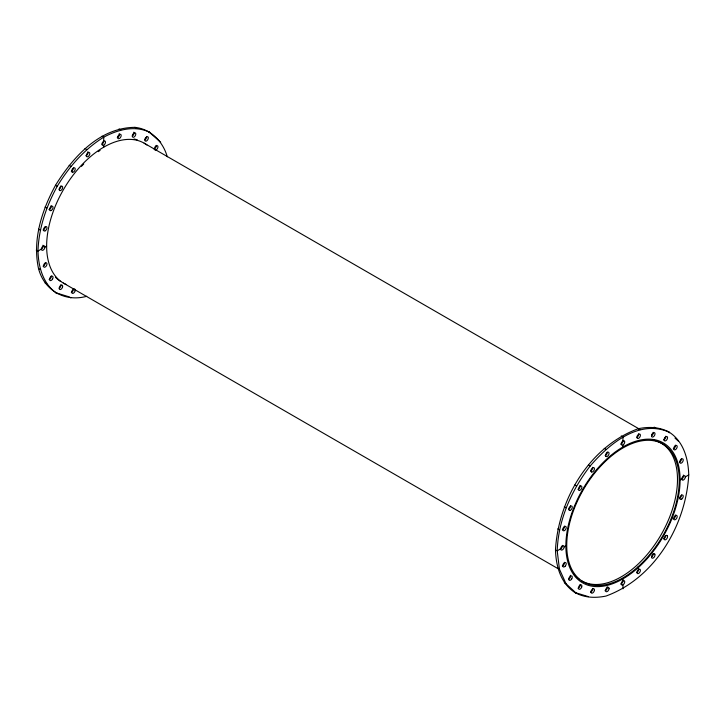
<?xml version="1.0" encoding="UTF-8"?>
<svg xmlns="http://www.w3.org/2000/svg" width="725" height="725" viewBox="0 0 725 725"><rect width="100%" height="100%" fill="white"/><g stroke="black" fill="none" stroke-linecap="round" stroke-linejoin="round"><path stroke-width="1.09" d="M86.728 296.298C64.842 302.352 44.189 290.435 38.488 268.449C32.326 239.694 41.823 210.413 55.517 185.265C72.908 157.234 99.343 127.609 134.904 127.355C151.027 129.005 163.007 141.719 167.276 156.781M150.256 132.557C135.077 124.954 117.93 129.539 103.748 137.17C84.263 149.259 69.065 166.795 57.248 186.262C46.3 206.235 38.706 228.157 37.981 251.086C38.461 267.181 43.065 284.318 57.248 293.661M555.477 549.858C558.368 499.425 589.416 446.5 638.272 428.702C648.929 426.536 659.832 426.898 669.483 432.336C683.666 441.679 688.27 458.816 688.75 474.911C685.859 525.353 654.82 578.278 605.955 596.068C595.307 598.243 584.395 597.88 574.744 592.443C560.561 583.09 555.966 565.962 555.477 549.858L557.208 550.855L559.455 569.225L566.026 583.743L576.475 593.44M669.483 432.336C638.952 418.552 608.828 444.28 590.096 466.103C571.382 490.481 558.241 519.825 557.208 550.855L561.123 548.535A2.447 1.414 -60 0 0 562.346 545.381M621.252 435.942L622.983 436.939L622.92 441.489A2.447 1.414 -60 0 1 620.799 444.126M636.931 437.266L636.985 436.722A2.447 1.414 -60 0 1 639.106 434.085A2.447 1.414 -60 0 1 640.329 435.825L640.157 436.405A2.447 1.414 -60 0 1 638.208 438.462A2.447 1.414 -60 0 1 636.931 437.266A2.447 1.414 -60 0 0 638.426 435.408L638.598 434.819A2.447 1.414 -60 0 0 638.598 433.786M36.25 250.089L37.981 251.086L41.887 248.757A2.447 1.414 -60 0 0 42.938 245.222M45.24 263.003L44.787 263.329A2.447 1.414 -60 0 0 43.563 266.483A2.447 1.414 -60 0 0 45.684 266.673L46.101 266.229A2.447 1.414 -60 0 0 46.907 263.519A2.447 1.414 -60 0 0 45.24 263.003A2.447 1.414 -60 0 1 44.37 265.232L43.953 265.667A2.447 1.414 -60 0 1 43.056 266.184M679.76 461.997L680.213 461.671A2.447 1.414 -60 0 0 681.437 458.517M40.999 249.273A2.447 1.414 -60 0 0 41.443 249.083A2.447 1.414 -60 0 0 43.174 250.089L43.618 249.753A2.447 1.414 -60 0 0 44.905 247.089L46.636 246.083M560.226 549.052A2.447 1.414 -60 0 0 560.67 548.861A2.447 1.414 -60 0 0 562.401 549.858L562.854 549.532A2.447 1.414 -60 0 0 564.132 546.858L565.862 545.862M680.095 479.914L681.826 478.917A2.447 1.414 -60 0 1 683.113 476.243L683.557 475.917A2.447 1.414 -60 0 1 685.288 476.914L688.75 474.911M43.056 229.979L43.509 229.789A2.447 1.414 -60 0 0 45.24 226.789M562.292 529.757L562.736 529.567A2.447 1.414 -60 0 0 564.412 526.087M683.322 475.047A2.447 1.414 -60 0 1 681.826 478.917L681.382 479.107A2.447 1.414 -60 0 1 680.965 479.143M48.901 209.634L49.11 209.616A2.447 1.414 -60 0 0 50.931 207.848A2.447 1.414 -60 0 0 51.058 205.565M55.517 292.664L68.087 296.543M574.744 592.443L588.365 596.639M134.904 127.355L136.635 128.361M160.705 142.254L148.525 131.56M654.131 427.134L655.862 428.131M144.139 143.16L639.097 428.919M119.045 128.932L120.776 129.929M638.272 428.702L640.003 429.708M102.017 136.173L103.748 137.17L103.693 141.719A2.447 1.414 -60 0 1 102.017 144.166L102.08 144.647A2.447 1.414 -60 0 0 103.748 145.163A2.447 1.414 -60 0 0 105.424 142.716L105.478 142.163A2.447 1.414 -60 0 0 103.748 141.167A2.447 1.414 -60 0 0 102.017 144.166M84.997 148.58L86.728 149.586M604.224 448.358L605.955 449.355M69.138 165.327L70.869 166.324M588.365 465.106L590.096 466.103M55.517 185.265L57.248 186.262M574.744 485.034L576.475 486.04M45.059 207.024L46.79 208.021M564.295 506.802L566.026 507.799M38.488 229.136L40.219 230.133M557.724 528.906L559.455 529.912M38.488 268.449L40.219 269.446M557.724 568.219L559.455 569.225M63.365 283.067L558.322 568.826M45.059 282.968L46.79 283.964M69.138 296.869L70.869 297.866M564.295 582.746L566.026 583.743M667.752 431.339L669.365 432.825M674.993 438.045L678.21 441.036M638.517 568.726L638.598 568.917A2.447 1.414 -60 0 1 636.931 572.397L636.985 572.886A2.447 1.414 -60 0 0 639.106 573.076A2.447 1.414 -60 0 0 640.329 569.913L640.157 569.533A2.447 1.414 -60 0 0 638.208 569.732A2.447 1.414 -60 0 0 636.931 572.397M607.269 452.137L607.305 452.373A2.447 1.414 -60 0 1 605.121 455.563M622.92 580.353L622.983 580.834A2.447 1.414 -60 0 1 620.799 584.024M622.92 440.456A2.447 1.414 -60 0 1 622.983 440.936A2.447 1.414 -60 0 1 624.714 441.942L624.651 442.495A2.447 1.414 -60 0 1 622.983 444.942L622.983 446.935M622.983 578.84L622.983 580.834A2.447 1.414 -60 0 0 621.307 583.281L621.252 583.833A2.447 1.414 -60 0 0 622.983 584.83L622.983 588.827M103.748 145.163L103.748 147.157M81.472 166.342A79.542 45.92 -60 0 1 83.756 163.959M98.247 151.661A79.542 45.92 -60 0 1 100.086 150.419M66.338 284.544A80.774 46.636 -60 0 1 63.365 189.796A80.774 46.636 -60 0 1 146.903 144.991M652.763 439.903A79.542 45.92 -60 0 1 664.626 528.19A79.542 45.92 -60 0 1 581.477 580.77M579.647 579.61A79.542 45.92 -60 0 1 573.928 574.309M665.758 436.214A2.447 1.414 -60 0 1 665.305 438.407L664.952 438.924A2.447 1.414 -60 0 1 663.638 439.885M681.482 494.957A2.447 1.414 -60 0 1 679.533 498.32M675.347 514.967A2.447 1.414 -60 0 1 674.866 517.396A2.447 1.414 -60 0 1 672.963 518.81M570.285 575.287A2.447 1.414 -60 0 1 570.013 577.861L569.651 578.378A2.447 1.414 -60 0 1 568.79 579.148M653.207 432.345A2.447 1.414 -60 0 1 653.035 433.958L652.763 434.529A2.447 1.414 -60 0 1 651.539 435.825M675.383 445.141A2.447 1.414 -60 0 1 674.576 447.86L674.159 448.295A2.447 1.414 -60 0 1 673.262 448.811M665.813 535.594A2.447 1.414 -60 0 1 663.656 538.802M653.216 553.51A2.447 1.414 -60 0 1 651.521 556.981M607.151 586.77A2.447 1.414 -60 0 1 607.296 587.712L607.188 588.283A2.447 1.414 -60 0 1 604.958 590.73M592.624 588.437A2.447 1.414 -60 0 1 592.642 589.461L592.479 590.041A2.447 1.414 -60 0 1 590.549 592.135M580.063 584.504A2.447 1.414 -60 0 1 579.964 586.09L579.701 586.67A2.447 1.414 -60 0 1 578.061 588.238M564.412 562.292A2.447 1.414 -60 0 1 563.606 565.002L563.189 565.446A2.447 1.414 -60 0 1 562.292 565.962M570.457 505.724A2.447 1.414 -60 0 1 568.79 509.204M579.918 485.297A2.447 1.414 -60 0 1 579.792 487.581A2.447 1.414 -60 0 1 577.97 489.348M592.633 467.317A2.447 1.414 -60 0 1 590.513 470.987M564.132 546.858A2.447 1.414 -60 0 0 562.854 545.671L562.401 545.862A2.447 1.414 -60 0 0 560.67 548.861M685.288 476.914A2.447 1.414 -60 0 1 683.557 479.914L683.113 480.104A2.447 1.414 -60 0 1 681.826 478.917M622.983 580.834A2.447 1.414 -60 0 1 624.651 581.35L624.714 581.84A2.447 1.414 -60 0 1 622.983 584.83M622.983 440.936A2.447 1.414 -60 0 0 621.252 443.936L621.307 444.425A2.447 1.414 -60 0 0 622.983 444.942M146.523 136.436A2.447 1.414 -60 0 1 146.078 138.629L145.716 139.155A2.447 1.414 -60 0 1 144.855 139.916M51.23 275.89A2.447 1.414 -60 0 1 50.786 278.083L50.424 278.608A2.447 1.414 -60 0 1 49.11 279.56M60.692 281.499A80.774 46.636 -60 0 1 55.49 277.222M134.016 139.01A80.774 46.636 -60 0 1 137.333 139.889M119.199 133.636A2.447 1.414 -60 0 1 119.371 135.049L119.199 135.629A2.447 1.414 -60 0 1 117.251 137.687M133.808 132.186A2.447 1.414 -60 0 1 133.808 134.179L133.536 134.759A2.447 1.414 -60 0 1 132.303 136.046M156.156 145.372A2.447 1.414 -60 0 1 155.349 148.081L154.933 148.525A2.447 1.414 -60 0 1 154.035 149.042M73.461 289.139A2.447 1.414 -60 0 1 73.406 289.692L73.243 290.272A2.447 1.414 -60 0 1 71.313 292.356M60.828 284.735A2.447 1.414 -60 0 1 60.728 286.321L60.474 286.892A2.447 1.414 -60 0 1 59.278 288.242M60.855 185.899A2.447 1.414 -60 0 1 59.187 189.379M73.461 168.019A2.447 1.414 -60 0 1 71.286 171.209M87.843 151.733A2.447 1.414 -60 0 1 88.015 152.114L88.069 152.603A2.447 1.414 -60 0 1 85.894 155.784M44.905 247.089A2.447 1.414 -60 0 0 43.618 245.893L43.174 246.083A2.447 1.414 -60 0 0 41.443 249.083M117.758 136.943L117.695 137.496A2.447 1.414 -60 0 0 118.982 138.683A2.447 1.414 -60 0 0 120.93 136.626L121.102 136.046A2.447 1.414 -60 0 0 119.879 134.306A2.447 1.414 -60 0 0 117.758 136.943M609.027 588.709L608.918 589.28A2.447 1.414 -60 0 1 606.689 591.727A2.447 1.414 -60 0 1 605.683 589.733L605.901 589.144A2.447 1.414 -60 0 1 607.912 587.277A2.447 1.414 -60 0 1 609.027 588.709M75.137 290.689L74.974 291.269A2.447 1.414 -60 0 1 72.627 293.407A2.447 1.414 -60 0 1 71.947 291.087L72.219 290.507A2.447 1.414 -60 0 1 74.294 288.94A2.447 1.414 -60 0 1 75.137 290.689M594.373 590.458L594.21 591.047A2.447 1.414 -60 0 1 591.854 593.186A2.447 1.414 -60 0 1 591.174 590.857L591.446 590.286A2.447 1.414 -60 0 1 593.53 588.718A2.447 1.414 -60 0 1 594.373 590.458M132.539 134.913L132.367 135.493A2.447 1.414 -60 0 0 133.173 137.279A2.447 1.414 -60 0 0 135.258 135.756L135.539 135.185A2.447 1.414 -60 0 0 134.904 132.82A2.447 1.414 -60 0 0 132.539 134.913M651.766 434.692L651.594 435.272A2.447 1.414 -60 0 0 652.4 437.057A2.447 1.414 -60 0 0 654.494 435.526L654.766 434.955A2.447 1.414 -60 0 0 654.131 432.589A2.447 1.414 -60 0 0 651.766 434.692M62.459 287.317L62.205 287.897A2.447 1.414 -60 0 1 59.758 289.456A2.447 1.414 -60 0 1 59.631 286.71L59.967 286.176A2.447 1.414 -60 0 1 62.069 285.152A2.447 1.414 -60 0 1 62.459 287.317M581.686 587.087L581.432 587.667A2.447 1.414 -60 0 1 578.994 589.235A2.447 1.414 -60 0 1 578.858 586.489L579.202 585.954A2.447 1.414 -60 0 1 581.305 584.921A2.447 1.414 -60 0 1 581.686 587.087M145.363 138.212L145.082 138.783A2.447 1.414 -60 0 0 145.363 141.04A2.447 1.414 -60 0 0 147.447 140.152L147.809 139.626A2.447 1.414 -60 0 0 147.809 136.798A2.447 1.414 -60 0 0 145.363 138.212M664.589 437.991L664.317 438.562A2.447 1.414 -60 0 0 664.589 440.818A2.447 1.414 -60 0 0 666.683 439.93L667.036 439.404A2.447 1.414 -60 0 0 667.036 436.577A2.447 1.414 -60 0 0 664.589 437.991M52.517 279.08L52.155 279.605A2.447 1.414 -60 0 1 49.789 280.24A2.447 1.414 -60 0 1 50.424 277.14L50.841 276.705A2.447 1.414 -60 0 1 52.789 276.506A2.447 1.414 -60 0 1 52.517 279.08M155.349 146.622L154.987 147.139A2.447 1.414 -60 0 0 154.715 149.712A2.447 1.414 -60 0 0 156.663 149.522L157.08 149.078A2.447 1.414 -60 0 0 157.706 145.988A2.447 1.414 -60 0 0 155.349 146.622M571.744 578.858L571.382 579.384A2.447 1.414 -60 0 1 569.016 580.018A2.447 1.414 -60 0 1 569.651 576.919L570.067 576.475A2.447 1.414 -60 0 1 572.016 576.284A2.447 1.414 -60 0 1 571.744 578.858M674.576 446.392L674.214 446.917A2.447 1.414 -60 0 0 673.942 449.491A2.447 1.414 -60 0 0 675.89 449.301L676.307 448.857A2.447 1.414 -60 0 0 676.942 445.757A2.447 1.414 -60 0 0 674.576 446.392M565.337 566.007L564.92 566.442A2.447 1.414 -60 0 1 562.799 566.252A2.447 1.414 -60 0 1 564.023 563.098L564.467 562.772A2.447 1.414 -60 0 1 566.143 563.289A2.447 1.414 -60 0 1 565.337 566.007M681.047 459.333L680.63 459.768A2.447 1.414 -60 0 0 679.823 462.487A2.447 1.414 -60 0 0 681.491 463.003L681.944 462.677A2.447 1.414 -60 0 0 683.168 459.523A2.447 1.414 -60 0 0 681.047 459.333M45.24 230.786L44.787 230.976A2.447 1.414 -60 0 1 43.563 229.236A2.447 1.414 -60 0 1 45.684 226.599L46.101 226.562A2.447 1.414 -60 0 1 46.907 228.339A2.447 1.414 -60 0 1 45.24 230.786M564.467 530.564L564.023 530.754A2.447 1.414 -60 0 1 562.799 529.014A2.447 1.414 -60 0 1 564.92 526.377L565.337 526.332A2.447 1.414 -60 0 1 566.143 528.117A2.447 1.414 -60 0 1 564.467 530.564M676.189 515.339L675.763 515.43A2.447 1.414 -60 0 0 673.878 517.614A2.447 1.414 -60 0 0 674.313 519.743L674.694 519.807A2.447 1.414 -60 0 0 677.005 517.532A2.447 1.414 -60 0 0 676.189 515.339M50.841 210.613L50.424 210.658A2.447 1.414 -60 0 1 49.789 208.292A2.447 1.414 -60 0 1 52.155 206.199L52.517 206.308A2.447 1.414 -60 0 1 52.789 208.555A2.447 1.414 -60 0 1 50.841 210.613M570.067 510.391L569.651 510.427A2.447 1.414 -60 0 1 569.016 508.071A2.447 1.414 -60 0 1 571.382 505.968L571.744 506.077A2.447 1.414 -60 0 1 572.016 508.334A2.447 1.414 -60 0 1 570.067 510.391M667.027 535.494L666.665 535.385A2.447 1.414 -60 0 0 664.58 536.935A2.447 1.414 -60 0 0 664.327 539.5L664.607 539.744A2.447 1.414 -60 0 0 667.054 538.303A2.447 1.414 -60 0 0 667.027 535.494M60.048 190.612L59.695 190.503A2.447 1.414 -60 0 1 59.695 187.675A2.447 1.414 -60 0 1 62.142 186.262L62.413 186.515A2.447 1.414 -60 0 1 62.142 189.089A2.447 1.414 -60 0 1 60.048 190.612M579.284 490.39L578.922 490.272A2.447 1.414 -60 0 1 578.922 487.454A2.447 1.414 -60 0 1 581.368 486.04L581.649 486.294A2.447 1.414 -60 0 1 581.368 488.858A2.447 1.414 -60 0 1 579.284 490.39M591.464 471.921L591.192 471.658A2.447 1.414 -60 0 1 591.827 468.567A2.447 1.414 -60 0 1 594.192 467.933L594.364 468.314A2.447 1.414 -60 0 1 593.558 471.032A2.447 1.414 -60 0 1 591.464 471.921M72.237 172.142L71.965 171.888A2.447 1.414 -60 0 1 72.6 168.789A2.447 1.414 -60 0 1 74.956 168.155L75.137 168.535A2.447 1.414 -60 0 1 74.331 171.254A2.447 1.414 -60 0 1 72.237 172.142M654.775 554.127L654.503 553.864A2.447 1.414 -60 0 0 652.418 554.734A2.447 1.414 -60 0 0 651.594 557.443L651.766 557.833A2.447 1.414 -60 0 0 654.122 557.226A2.447 1.414 -60 0 0 654.775 554.127M605.801 456.243L605.629 455.853A2.447 1.414 -60 0 1 606.852 452.699A2.447 1.414 -60 0 1 608.973 452.889L609.036 453.379A2.447 1.414 -60 0 1 607.749 456.043A2.447 1.414 -60 0 1 605.801 456.243M86.574 156.464L86.402 156.083A2.447 1.414 -60 0 1 87.625 152.93A2.447 1.414 -60 0 1 89.746 153.12L89.8 153.6A2.447 1.414 -60 0 1 88.523 156.274A2.447 1.414 -60 0 1 86.574 156.464M637.538 567.213A79.542 45.92 -60 0 0 662.75 444.008A79.542 45.92 -60 0 0 568.654 527.447A79.542 45.92 -60 0 0 637.538 567.213M637.764 568.056A80.774 46.636 -60 0 0 663.366 442.939A80.774 46.636 -60 0 0 567.811 527.673A80.774 46.636 -60 0 0 637.764 568.056M681.717 499.063A2.447 1.414 -60 0 0 682.868 495.202A2.447 1.414 -60 0 0 679.896 497.368A2.447 1.414 -60 0 0 681.717 499.063"/></g></svg>
